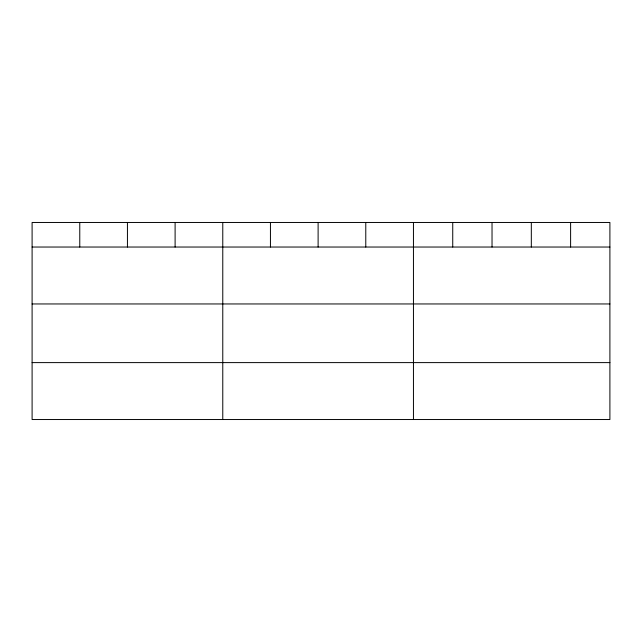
<?xml version="1.0" encoding="UTF-8"?>
<svg xmlns="http://www.w3.org/2000/svg" width="642" height="642" viewBox="0 0 642 642"><rect width="100%" height="100%" fill="white"/><g stroke="black" fill="none" stroke-linecap="round" stroke-linejoin="round"><path stroke-width="0.96" d="M609.9 247.034L609.9 419.531L32.1 419.531L32.1 222.469L609.9 222.469L609.9 247.034L32.1 247.034M32.1 303.955L609.9 303.955M32.1 362.61L609.9 362.61M570.61 222.469L570.61 247.034M531.319 222.469L531.319 247.034M492.029 222.469L492.029 247.034M452.738 222.469L452.738 247.034M413.448 222.469L413.448 419.531M365.779 222.469L365.779 247.034M318.111 222.469L318.111 247.034M270.442 222.469L270.442 247.034M222.774 222.469L222.774 419.531M175.105 222.469L175.105 247.034M127.437 222.469L127.437 247.034M79.769 222.469L79.769 247.034"/></g></svg>
